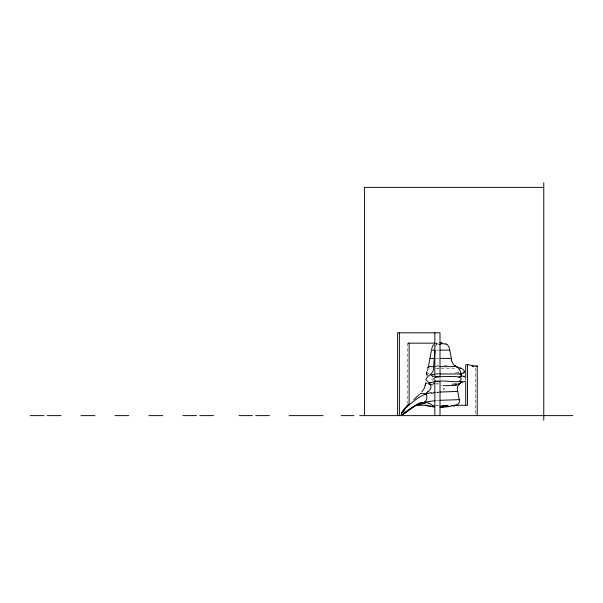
<?xml version="1.0" encoding="UTF-8"?>
<svg xmlns="http://www.w3.org/2000/svg" width="603" height="603" viewBox="0 0 603 603"><rect width="100%" height="100%" fill="white"/><g stroke="black" fill="none" stroke-linecap="round" stroke-linejoin="round"><path stroke-width="0.45" stroke-dasharray="3.02 2.26" d="M432.155 380.644L431.974 377.674M436.843 344.2L435.713 343.589M459.004 371.893L457.617 372.805L458.566 373.031M428.854 368.35L429.509 367.845M457.549 372.835L453.848 373.106M435.841 343.295L436.27 343.152L435.781 343.318M438.63 368.697L437.725 368.606L438.622 368.531M436.293 400.588L438.803 400.392M438.63 373.257L438.004 373.295M435.728 374.177L438.78 374.011M438.833 392.116L436.489 392.236M436.602 365.84L438.63 365.75M441.004 368.388L456.757 368.712M438.818 392.101L437.808 392.138M437.974 373.295L435.615 373.295M444.094 365.569L447.645 365.569M435.931 368.546L437.786 368.606M435.69 343.152L438.765 343.152M436.361 350.139L438.728 350.139M435.464 358.393L438.698 358.393M436.24 366.647L438.554 366.647M436.482 383.154L438.698 383.154M436.391 405.269L438.788 405.269M438.155 384.043L436.459 383.998M428.959 373.83L428.175 373.129M475.45 368.282L475.45 414.691M465.72 377.975L465.72 379.86M440.009 377.697L440.009 379.86M407.349 343.152L407.349 403.384M437.71 344.645A7.764 0.972 -8.4 0 1 438.592 344.509M437.831 392.199A40.567 24.037 10.3 0 1 436.798 392.221M460.466 373.106A19.04 1.432 1.5 0 1 460.255 373.167M436.564 365.169A12.06 6.362 -9.6 0 1 436.806 365.154M441.795 385.566A38.803 5.94 5.1 0 1 441.057 385.543M436.783 344.019A7.176 3.588 -90 0 0 435.668 346.461A7.176 3.588 90 0 1 436.783 344.019"/><path stroke-width="0.9" d="M426.841 371.765L426.713 373.928M433.534 366.775L435.057 350.908M433.512 367.031C434.605 374.003 427.346 374.764 425.846 379.709C429.894 383.719 433.881 386.448 427.994 391.935M425.319 385.249L425.432 384.186L424.361 388.159L421.919 391.746M428.605 365.614L431.477 350.139L435.019 350.139M431.65 349.137L432.472 346.228L433.617 344.584M427.354 370.528L427.829 369.473M462.727 382.008L461.687 382.649M464.197 371.968L463.858 372.353L464.393 371.576M401.832 412.573L401.168 414.502L402.42 414.615M401.756 412.595L407.357 405.751M401.794 412.527L401.372 414.547L403.241 414.193A13.598 12.776 -90 0 0 403.58 413.99L406.678 411.804M401.99 412.294L403.294 410.364M403.739 409.746C411.434 402.955 420.359 394.287 431.394 392.636M461.642 382.083C458.642 383.742 456.207 387.525 457.669 391.279L459.298 399.729C460.737 403.445 456.561 405.45 453.524 405.849M464.159 372.013L461.755 373.92M404.266 409.143L407.251 405.864M404.138 413.123L404.636 412.58M403.347 414.073L403.852 413.477M460.632 383.109L459.064 384.021M407.131 405.977L407.832 405.269L407.349 405.269M407.696 405.404L408.193 404.884M408.027 405.05L409.12 404.002L409.12 343.152M408.254 404.832L409.12 404.002M419.432 394.4L413.907 399.518M426.72 393.201L426.027 393.819L423.223 393.473M404.824 412.437L411.932 407.432L418.233 404.063L416.334 404.967M406.799 411.713L408.367 410.522M410.575 408.909L407.379 411.276M406.46 411.962L404.206 413.575M409.158 409.942L409.678 409.55M409.904 409.407L410.439 409.015M410.349 409.06L411.548 408.208M410.492 408.962L411.691 408.11M411.336 408.352L411.826 408.012M411.48 408.254L411.909 407.952M412.105 407.816L415.889 405.352M418.542 403.882C424.376 404.078 428.982 399.465 426.027 393.819M412.904 407.266L413.334 406.972M413.628 406.776L414.351 406.301M414.638 406.12L415.196 405.736M429.796 383.154C439.436 378.646 450.946 382.784 461.197 381.39M405.306 408.548C404.854 409.437 402.382 412.444 404.53 412.663M403.128 414.269L402.555 414.502M463.534 381.94L464.687 381.48M459.539 381.088C467.951 374.501 442.248 376.965 440.009 376.694L440.009 332.803L397.618 332.803L397.618 415.625M434.831 332.803L434.831 376.785L439.881 376.702L436.18 376.965L433.987 378.277L433.941 379.739L436.18 381.088M455.031 405.269L448.406 406.671L440.009 407.146M445.564 406.301L441.049 407.138M451.873 405.502L451.323 405.683M422.364 402.864L419.394 403.648M425.017 402.073L435.208 400.678M458.777 376.973L461.687 376.159L461.86 376.581M460.519 383.154L459.245 383.425M448.3 406.377L444.803 406.829M442.896 406.957L443.544 406.927M460.315 375.074L461.114 374.9L461.792 375.94M458.589 384.103L455.943 384.111M435.17 366.647L428.341 366.647L428.989 366.609M434.989 374.237L430.625 374.9L433.429 376.393M433.429 392.402L435.132 392.297M439.866 400.317L459.267 399.661M439.813 392.056L457.685 391.407M454.632 366.42L452.793 366.571A26.728 11.736 24.8 0 1 452.288 366.647L439.783 366.647M442.481 406.995L441.095 407.055M439.821 373.966L459.968 373.981M452.107 384.179L455.257 384.103M422.401 393.442L420.57 393.48M440.009 342.625L441.63 343.017A11.819 5.909 -90 0 1 441.75 343.084M543.77 187.375L364.438 187.375L364.438 415.625M408.269 343.152L434.831 343.152M439.926 350.139L449.725 350.139M430.09 358.393L434.884 358.393M440.092 358.393L451.345 358.393L451.632 359.81M426.63 374.9L427.512 374.9M425.499 383.154L426.54 383.207M415.957 405.269L426.479 405.269L434.831 406.897L432.675 406.814M453.795 405.269L467.491 405.269L467.491 364.378A33.225 31.22 90 0 0 475.45 365.976L477.214 366.029L477.214 415.625M30.173 415.625L44.034 415.625M47.124 415.625L60.986 415.625M81.013 415.625L94.905 415.625M114.924 415.625L128.808 415.625M148.835 415.625L162.72 415.625M182.822 415.625L196.578 415.625M199.744 415.625L213.537 415.625M238.886 415.625L252.438 415.625M255.695 415.625L269.511 415.625M289.169 415.625L323.125 415.625M341.223 415.625L353.84 415.625M359.818 415.625L572.85 415.625M426.834 374.9L427.21 374.908M425.552 383.154L426.095 383.169M420.849 393.495L420.412 393.465M434.831 405.955L434.228 405.917M455.318 366.42L459.064 367.83M433.73 383.825L433.203 383.764M430.889 406.618L429.012 406.324M429.615 406.43L429.072 406.339M436.142 376.958L435.675 376.867M461.74 381.503L462.328 381.669M427.798 406.068L427.128 405.894A20.638 19.394 -90 0 1 426.72 405.781L426.63 405.751M455.22 365.915C458.898 367.197 461.084 371.297 461.099 374.855A5.427 5.397 -82.8 0 0 461.529 375.88M425.906 405.51L425.281 405.269M460.79 368.267L459.87 367.92L462.772 369.194L464.363 370.77M463.79 376.476L464.536 376.867L462.659 375.993M433.248 405.849L428.899 402.97M460.549 374.131L461.122 374.923A3.95 3.874 74.1 0 1 461.016 374.139L461.016 373.875M445.843 343.944L446.326 344.2M441.878 343.152L442.089 343.295A8.223 4.115 90 0 1 442.24 343.401M449.702 349.876L449.491 348.858A7.176 7.176 0 0 0 446.454 344.019M449.755 350.139L451.345 358.393M543.77 182.754L543.77 420.246M465.72 377.975L465.72 364.8A31.997 10.944 90 0 0 467.37 364.431M465.72 380.795L465.72 405.269M440.009 415.625L440.009 381.578L434.831 381.465L434.831 415.625M399.39 332.803L399.39 415.625M439.27 344.419A7.764 0.972 -8.4 0 1 440.959 344.215M441.886 343.748A7.764 1.53 -6.7 0 1 445.459 344.019M441.63 343.024A9.836 4.914 90 0 1 442.353 343.491M456.577 366.843A9.836 8.51 79.1 0 1 451.345 359.878M454.986 366.172A10.032 2.774 -26.1 0 1 455.627 366.225M432.728 384.865A8.6 2.781 6.2 0 1 427.851 383.606M429.359 382.897A31.356 2.299 -13.2 0 1 430.519 382.46M427.836 391.551A32.637 20.012 -88.7 0 1 426.592 392.839M431.333 393.337A19.726 11.713 -17 0 1 433.263 393.096M425.017 402.08A15.693 10.01 84.3 0 1 428.643 403.671M418.723 404.937A29.245 25.122 22.9 0 1 425.349 403.347M447.991 405.359A17.706 1.296 -0.1 0 1 442.353 405.593M454.33 405.925A15.15 1.583 4.4 0 1 453.931 406.128M436.881 405.42A17.344 0.656 -3.6 0 1 436.595 405.427M433.414 406.023A10.281 0.724 3.3 0 1 432.705 405.97M444.984 406.181A17.894 1.447 2.7 0 1 440.024 406.083M448.052 406.218A16.733 1.349 2.7 0 1 446.25 406.249M454.021 366.127A10.334 4.251 -26.6 0 1 454.911 366.187M432.833 376.438A17.095 0.686 6.8 0 1 432.909 376.332M444.373 388.671A40.386 0.573 -20.5 0 1 443.13 389.154M461.627 381.669A29.833 1.741 -0.9 0 1 460.677 381.85M462.531 381.465A26.291 1.206 3.7 0 1 462.652 381.563M459.795 374.041A4.99 1.123 -9.9 0 1 460.421 374.169M459.087 384.036A9.068 3.761 33.1 0 1 458.612 384.126M455.325 384.021A36.572 16.13 -27.1 0 1 456.019 384.036M456.938 385.257A38.803 5.94 5.1 0 1 443.243 385.596M434.944 383.033A13.748 4.613 5.2 0 1 433.813 382.943M417.985 403.739A24.663 19.552 5.6 0 1 422.236 402.216M425.311 394.588A15.256 1.628 16 0 1 426.321 394.761M473.8 366.383A33.625 31.597 -90 0 1 472.157 366.247M477.214 366.029A33.625 11.502 90 0 1 476.038 366.383M426.796 372.775L426.788 373.197L426.811 372.775M428.024 367.453L427.723 368.26L428.032 367.453M463.737 372.466L463.338 372.858L463.737 372.466"/></g></svg>
